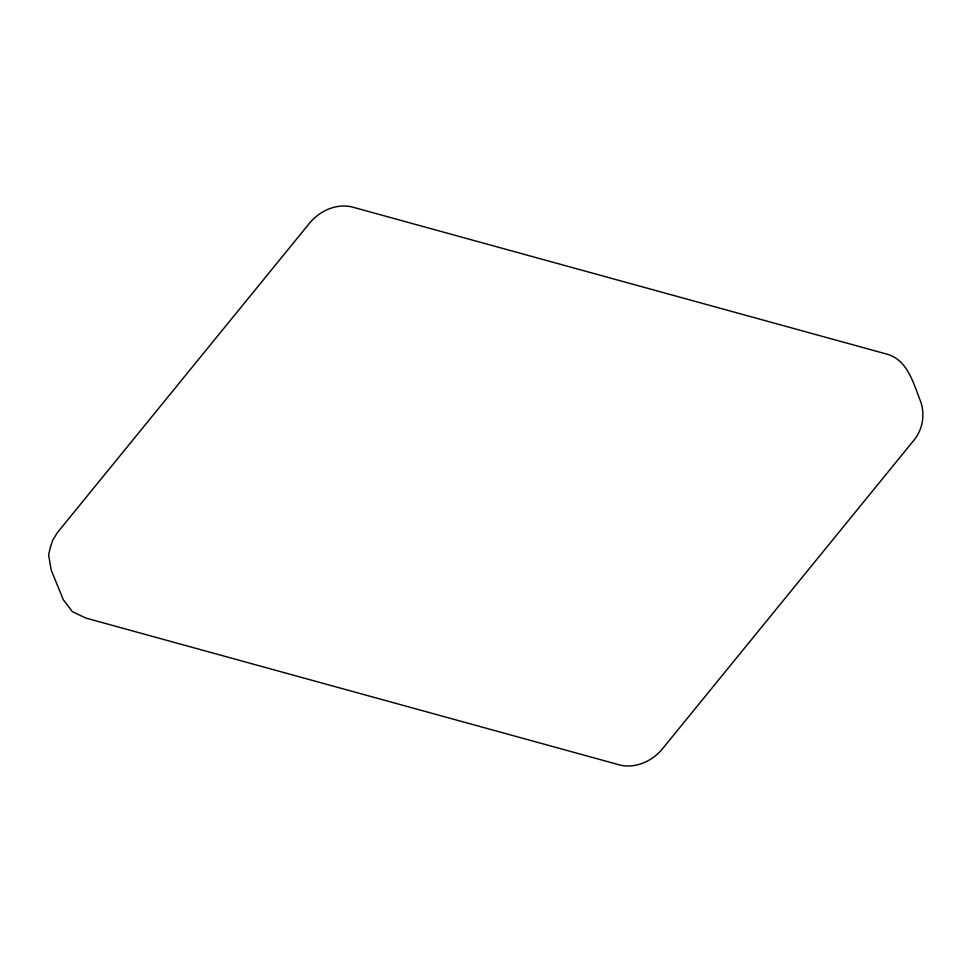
<?xml version="1.0" encoding="UTF-8"?>
<svg xmlns="http://www.w3.org/2000/svg" width="972" height="972" viewBox="0 0 972 972"><rect width="100%" height="100%" fill="white"/><g stroke="black" fill="none" stroke-linecap="round" stroke-linejoin="round"><path stroke-width="1.46" d="M50.544 546.701L48.6 554.842L51.212 570.127L63.289 599.724L72.475 611.74L85.937 618.095L620.549 765.195C635.943 768.488 651.835 761.222 661.835 749.582L914.688 439.295C922.865 428.591 924.98 414.594 920.788 401.873C913.388 383.697 907.933 359.409 886.063 353.905L351.451 206.805C336.057 203.513 320.165 210.778 310.165 222.418L57.312 532.705L52.743 540.104L50.544 546.701"/></g></svg>
